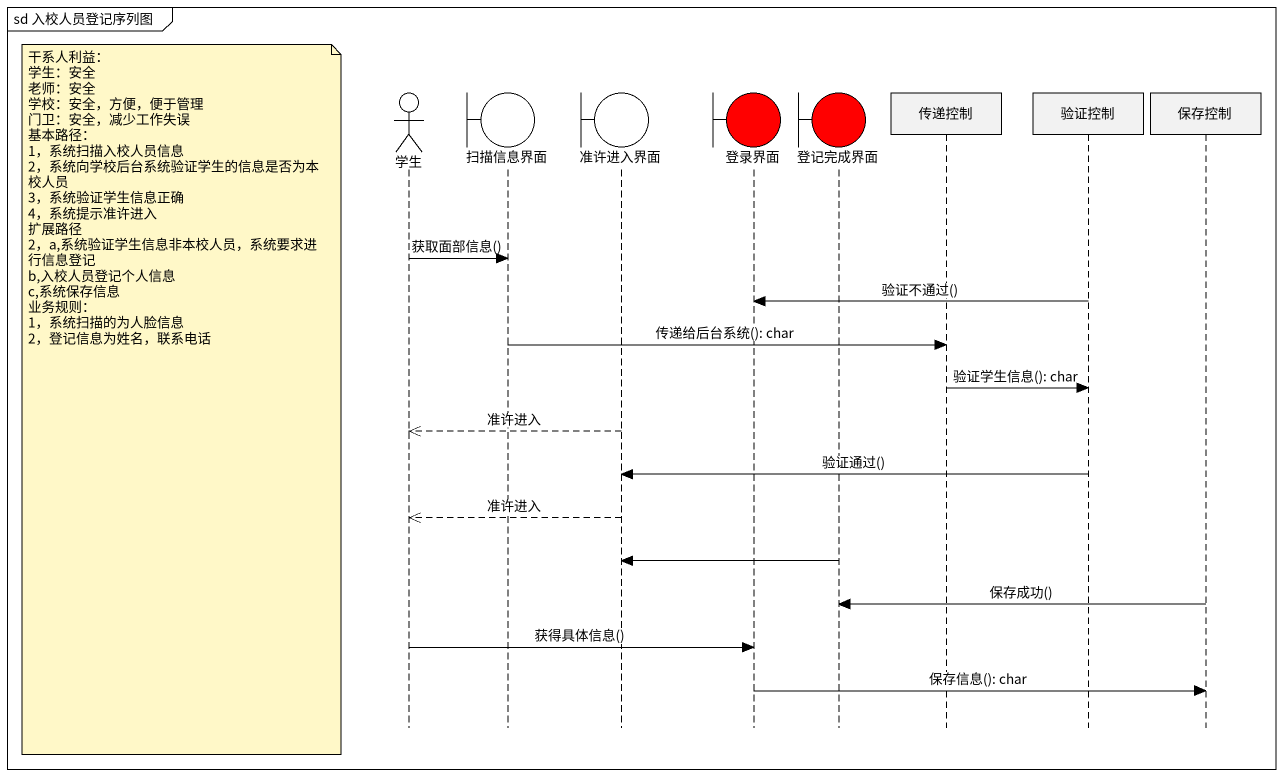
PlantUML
@startuml
mainframe sd 入校人员登记序列图
hide footbox
actor 学生
boundary 扫描信息界面
boundary 准许进入界面
boundary 登录界面 #FF0000
boundary 登记完成界面 #FF0000
participant 传递控制
participant 验证控制
participant 保存控制

学生 -> 扫描信息界面 : 获取面部信息()
验证控制 -> 登录界面 : 验证不通过()
扫描信息界面 -> 传递控制 : 传递给后台系统(): char
传递控制 -> 验证控制 : 验证学生信息(): char
note left of 学生
  干系人利益：
  学生：安全
  老师：安全
  学校：安全，方便，便于管理
  门卫：安全，减少工作失误
  基本路径：
  1，系统扫描入校人员信息
  2，系统向学校后台系统验证学生的信息是否为本校人员
  3，系统验证学生信息正确
  4，系统提示准许进入
  扩展路径
  2，a,系统验证学生信息非本校人员，系统要求进行信息登记
  b,入校人员登记个人信息
  c,系统保存信息
  业务规则：
  1，系统扫描的为人脸信息
  2，登记信息为姓名，联系电话
end note
准许进入界面 -->> 学生 : 准许进入
验证控制 -> 准许进入界面 : 验证通过()
准许进入界面 -->> 学生 : 准许进入
登记完成界面 -> 准许进入界面
保存控制 -> 登记完成界面 : 保存成功()
学生 -> 登录界面 : 获得具体信息()
登录界面 -> 保存控制 : 保存信息(): char
@enduml
